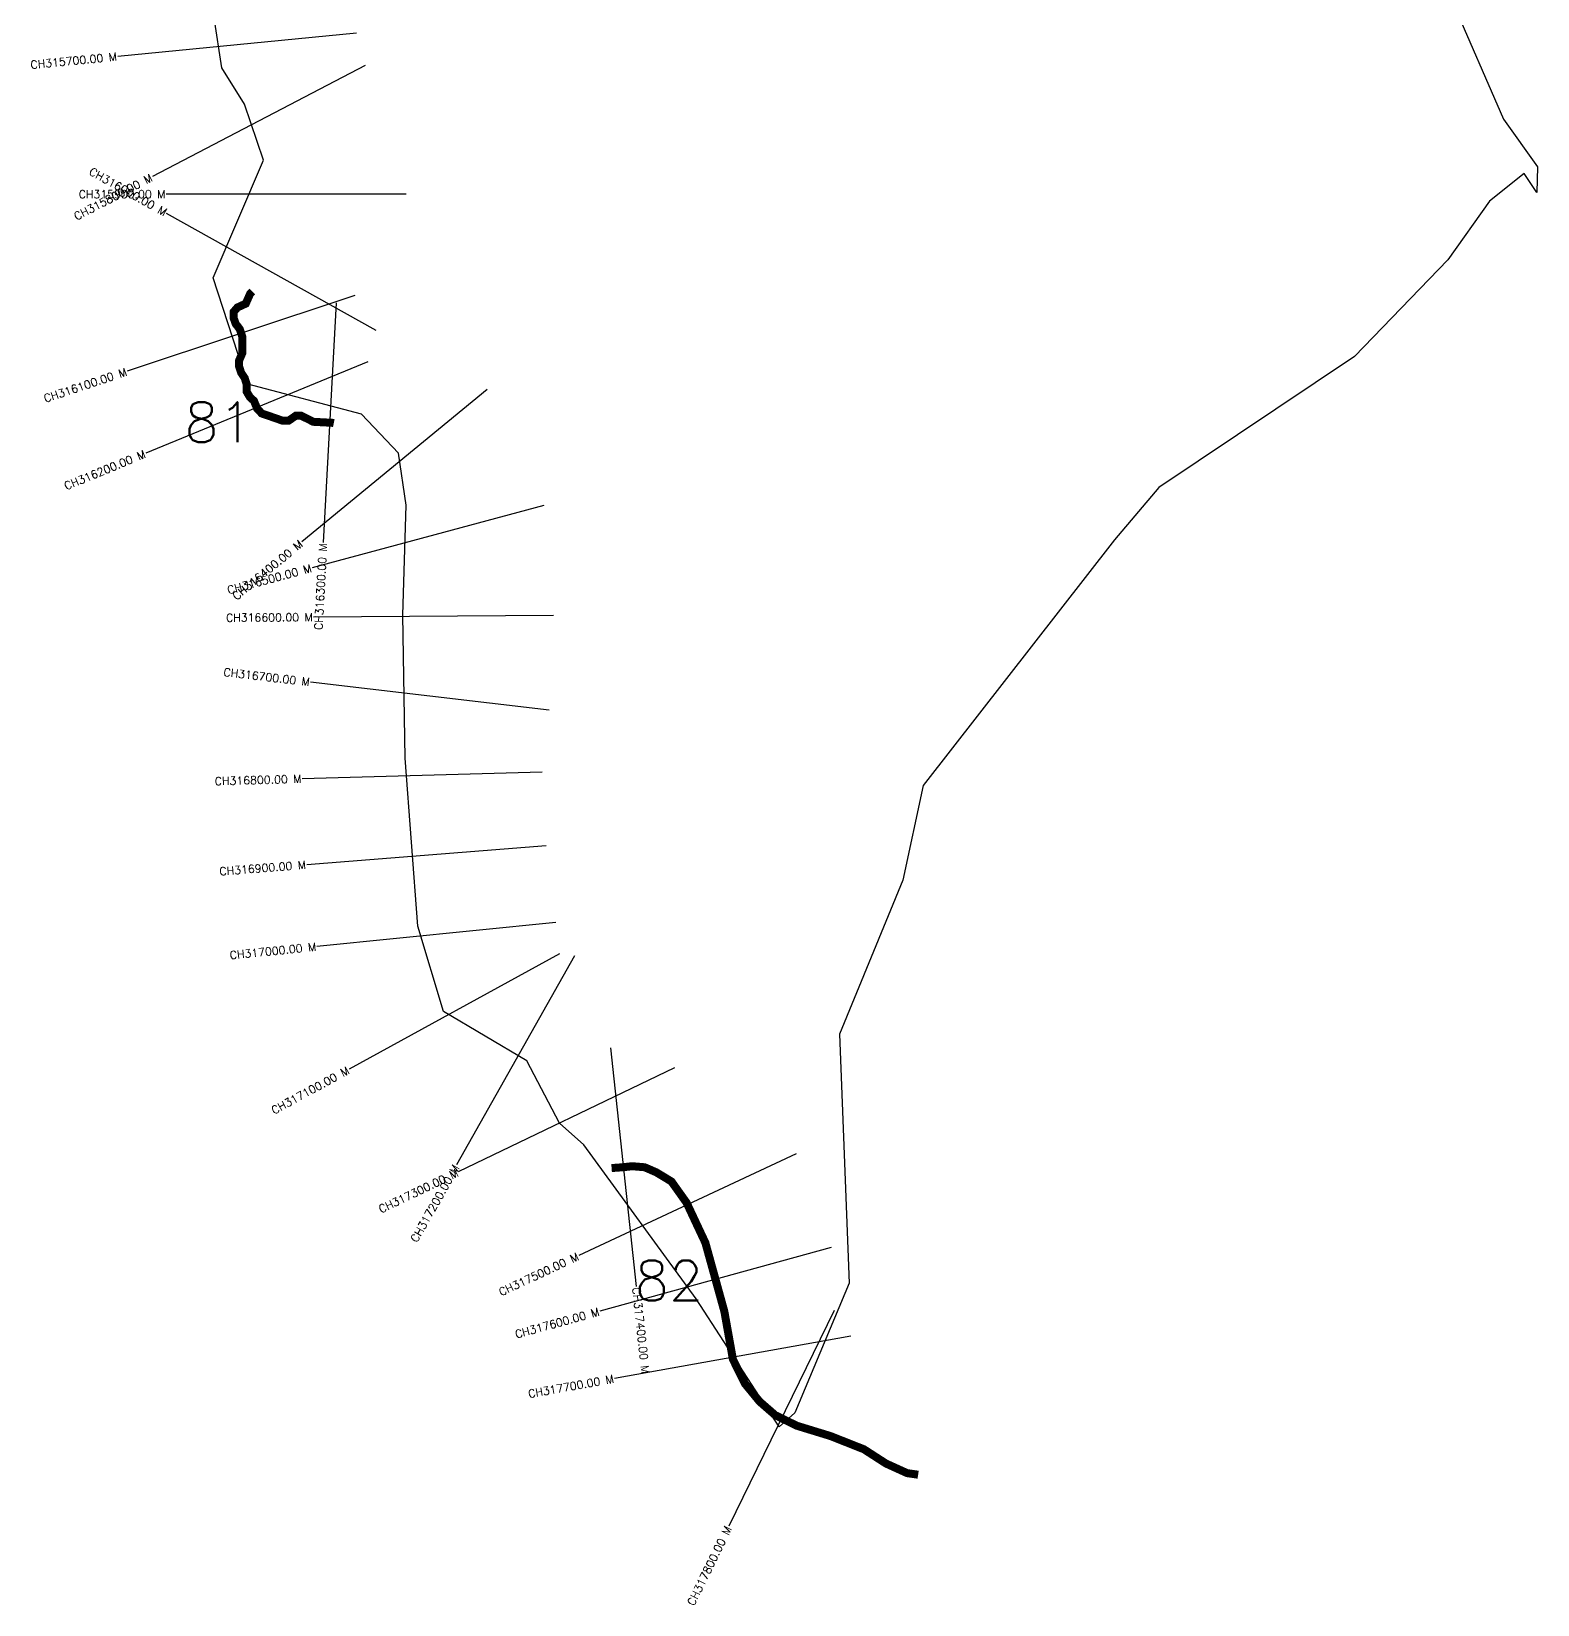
# Model space of a CAD drawing. Header units: metres. Extents: x 285152 to 287610, y 2002566 to 2006554.
# Drawn here: x 285728 to 287610, y 2002566 to 2004532 of the extents above; entities that cross this region are included whole.
import ezdxf
from ezdxf.enums import TextEntityAlignment as Align

# ---------------------------------------------------------------- set-up
doc = ezdxf.new("R2010")
doc.units = ezdxf.units.M
doc.header["$MEASUREMENT"] = 0
for name, color, linetype in [('CS', 134, 'Continuous'), ('CSMark', 6, 'Continuous'), ('UNPROTECTED', 10, 'Continuous'), ('village', 3, 'Continuous')]:
    doc.layers.add(name, color=color, linetype=linetype)
doc.styles.get("Standard").update_dxf_attribs({"font": 'simplex.shx'})

msp = doc.modelspace()

# ---------------------------------------------------------------- linework, layer by layer
at = {"layer": 'CS'}
for p, q in [((286134.2, 2004530.1), (285835.6, 2004500.9)), ((286144.9, 2004489.6), (285879, 2004350.7)), ((286196.3, 2004328.7), (285896.3, 2004328.7)), ((286158.6, 2004158.3), (285896.8, 2004304.8)), ((286132.2, 2004202.2), (285847.5, 2004107.5)), ((286108.7, 2004193), (286092.4, 2003893.5)), ((286148.1, 2004119.1), (285870.7, 2004005.1)), ((286297.2, 2004084.8), (286065.6, 2003894.2)), ((286368.3, 2003939.7), (286078.6, 2003862)), ((286380.4, 2003802.3), (286080.4, 2003800.3)), ((286374.7, 2003684.1), (286076.7, 2003719)), ((286366.2, 2003606.5), (286066.3, 2003598.2)), ((286371, 2003514.4), (286071.9, 2003490.9)), ((286383, 2003418.6), (286084.5, 2003388.6)), ((286387.9, 2003379.4), (286124.8, 2003235.3)), ((286406.5, 2003377.1), (286259.2, 2003115.7)), ((286451.4, 2003262), (286483.6, 2002963.7)), ((286531.7, 2003236.9), (286261.3, 2003107)), ((286683.6, 2003129.7), (286411.9, 2003002.5)), ((286727.3, 2003012.7), (286438.1, 2002932.9)), ((286731.1, 2002933.9), (286599.4, 2002664.4)), ((286751.7, 2002901.8), (286456.4, 2002848.7))]:
    msp.add_line(p, q, dxfattribs=at)
at = {"layer": 'UNPROTECTED', "const_width": 10, "flags": 128}
for points in [[(286003.9, 2004207.1), (286001.2, 2004204.4), (285995.7, 2004192), (285985.3, 2004187.2), (285980.5, 2004181.6), (285980.5, 2004174), (285983.1, 2004166.8), (285988.1, 2004160.2), (285991.3, 2004150.6), (285991.3, 2004140.6), (285991.3, 2004130), (285987.4, 2004121), (285987.4, 2004113.2), (285989.9, 2004105.6), (285994.3, 2004099.1), (285996.8, 2004091.3), (285996.8, 2004082), (286001, 2004074.9), (286005.9, 2004070.5), (286010, 2004060.6), (286015.7, 2004054.7), (286025.9, 2004051.2), (286033.9, 2004048.4), (286042, 2004045.6), (286049.1, 2004045.6), (286055.2, 2004049.8), (286058.4, 2004052), (286064.8, 2004052), (286070.6, 2004049.1), (286075.1, 2004046.9), (286080, 2004044.3), (286103.2, 2004043.1), (286105.7, 2004042.6)], [(286452.9, 2003111.8), (286467.1, 2003112.8), (286478.5, 2003114.1), (286494.2, 2003112.8), (286508.9, 2003106.4), (286527.7, 2003095), (286546.7, 2003068.3), (286570.1, 2003018.4), (286593.8, 2002932.7), (286604.5, 2002872.8), (286619.6, 2002842.3), (286638, 2002819.9), (286657.4, 2002803), (286684.4, 2002789.8), (286726.5, 2002776.9), (286768.2, 2002760.4), (286795.8, 2002742.6), (286822.2, 2002730.6), (286836, 2002728.6)]]:
    msp.add_lwpolyline(points, dxfattribs=at)
at = {"layer": 'village', "color": 6}
for points in [[(286091.8, 2006252.5, 0), (286176.4, 2006221.5, 0), (286249.8, 2006094.1, 0), (286286, 2005919.1, 0), (286611.5, 2005668.1, 0), (286627.7, 2005660.6, 0), (286646.3, 2005653, 0), (286828.3, 2005624, 0), (287100.2, 2005490.6, 0), (287129.3, 2005436.4, 0), (287165.9, 2005235.8, 0), (287382.1, 2004908.7, 0), (287446.4, 2004826.9, 0), (287503, 2004570.7, 0), (287567.7, 2004422.5, 0), (287610.1, 2004363, 0)], [(287610.1, 2004363, 0), (287609.1, 2004330.8, 0), (287593.2, 2004354.7, 0), (287550.1, 2004319.9, 0), (287497.9, 2004246.8, 0), (287381.5, 2004125.9, 0), (287136.8, 2003962.3, 0), (287081.5, 2003897, 0), (286842.3, 2003589.7, 0), (286816.7, 2003471.6, 0), (286737.9, 2003279.1, 0), (286749.9, 2002968.1, 0), (286681.7, 2002806.1, 0), (286662.3, 2002788.6, 0), (286558.6, 2002948.3, 0), (286418, 2003141, 0), (286387.7, 2003168.1, 0), (286346.8, 2003245.8, 0), (286242.6, 2003307.5, 0), (286210.8, 2003413.9, 0), (286195, 2003624.2, 0), (286191.9, 2003802.6, 0), (286196.3, 2003940.2, 0), (286186.5, 2004005.2, 0), (286140.3, 2004053.9, 0), (285998.2, 2004091.2, 0), (285955.1, 2004224.2, 0), (286017.8, 2004371.2, 0), (285994.1, 2004441.4, 0), (285965.7, 2004486.5, 0), (285937.1, 2004674.4, 0)]]:
    msp.add_polyline3d(points, dxfattribs=at)

# ---------------------------------------------------------------- texts
at = {"char_height": 50, "attachment_point": 1}
for s, insert in [('81', (285918.9, 2004068.9)), ('82', (286481.7, 2002996.2))]:
    msp.add_mtext_dynamic_manual_height_columns(s, width=70.183, gutter_width=1, heights=[0], dxfattribs=dict(at, insert=insert))
at = {"layer": 'CSMark'}
for s, rotation, p in [('CH315700.00 M', 5.5777, (285834.6, 2004500.8)), ('CH316000.00 M', 330.7569, (285895.9, 2004305.3)), ('CH315800.00 M', 27.5694, (285878.1, 2004350.3)), ('CH316100.00 M', 18.3938, (285846.6, 2004107.2)), ('CH316200.00 M', 22.3424, (285869.7, 2004004.7)), ('CH316400.00 M', 39.4431, (286064.8, 2003893.5)), ('CH316300.00 M', 86.8801, (286092.3, 2003892.5)), ('CH316500.00 M', 15.0033, (286077.6, 2003861.7)), ('CH316600.00 M', 0.3938, (286079.4, 2003800.2)), ('CH316700.00 M', 353.323, (286075.7, 2003719.1)), ('CH316800.00 M', 1.5863, (286065.3, 2003598.2)), ('CH316900.00 M', 4.4841, (286070.9, 2003490.9)), ('CH317000.00 M', 5.7434, (286083.6, 2003388.5)), ('CH317100.00 M', 28.6981, (286123.9, 2003234.9)), ('CH317200.00 M', 60.6014, (286258.7, 2003114.9)), ('CH317300.00 M', 25.6589, (286260.4, 2003106.6)), ('CH317500.00 M', 25.0861, (286411, 2003002.1)), ('CH317600.00 M', 15.4357, (286437.1, 2002932.6)), ('CH317700.00 M', 10.1803, (286455.5, 2002848.6)), ('CH317800.00 M', 63.9688, (286599, 2002663.5))]:
    msp.add_text(s, height=10, rotation=rotation, dxfattribs=at).set_placement(p, align=Align.MIDDLE_RIGHT)
msp.add_text('CH315900.00 M', height=10, dxfattribs=at).set_placement((285895.3, 2004328.7), align=Align.MIDDLE_RIGHT)
msp.add_text('CH317400.00 M', height=10, rotation=276.1669, dxfattribs=at).set_placement((286483.7, 2002962.8), align=Align.MIDDLE_LEFT)

doc.saveas('drawing.dxf')
